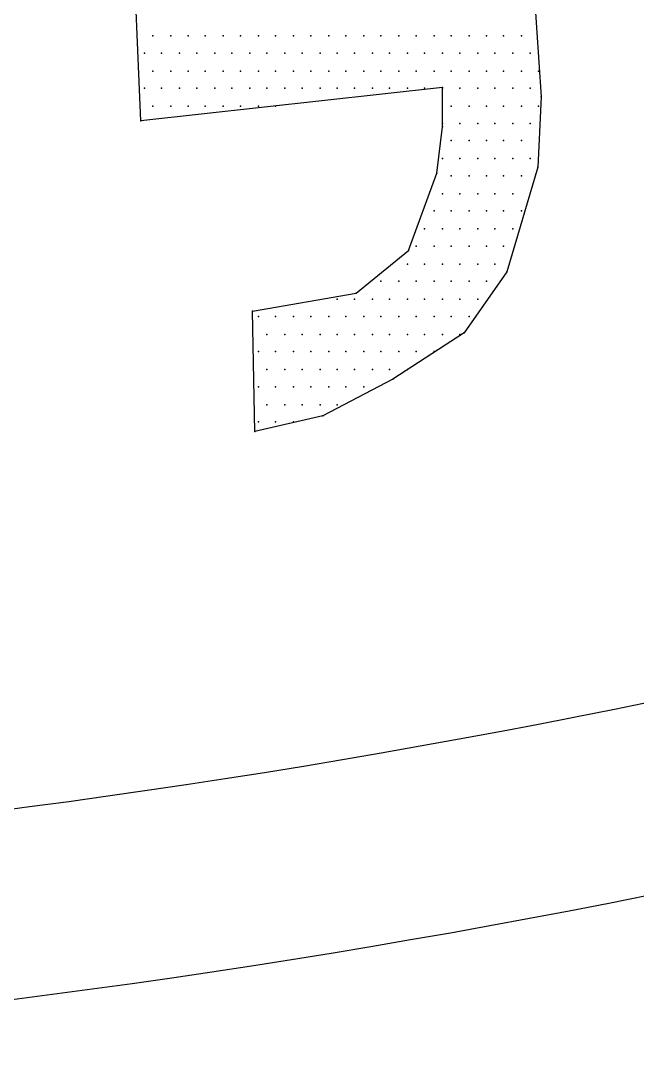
# Model space of a CAD drawing. Extents: x 199580 to 199930, y 645370 to 645670.
# Drawn here: x 199649.717 to 199651.235, y 645635.655 to 645638.237 of the extents above; entities that cross this region are included whole.
import ezdxf

# ---------------------------------------------------------------- set-up
doc = ezdxf.new("R2010")
doc.units = 0
doc.header["$LTSCALE"] = 0.2
doc.layers.add('KOTERET', color=1, linetype='Continuous')

msp = doc.modelspace()

# ---------------------------------------------------------------- linework, layer by layer
at = {"layer": 'KOTERET', "color": 1, "linetype": 'Continuous'}
for points in [[(199654.9932, 645650.0129, 0.06433), (199649.8966, 645651.419, 0.055067), (199645.3679, 645651.5541, 0.081051), (199640.018, 645650.4542, 0.05642), (199636.6294, 645648.7018, 0.170965), (199634.0241, 645645.6637, 0.076819), (199633.6272, 645643.867, 0.118306), (199634.2627, 645641.1287, 0.129737), (199636.2937, 645638.8211, 0.070189), (199640.2692, 645636.7267, 0.047922), (199643.2503, 645635.9688, 0.049022), (199647.5172, 645635.6626, 0.072792), (199653.7581, 645636.7436, 0.1248), (199657.8581, 645638.9858, 0.103709), (199660.1109, 645642.1717, 0.036886), (199660.2755, 645642.8705, 0.106536), (199660.1615, 645644.9205, 0.106243), (199658.1347, 645648.0156, 0.106919), (199654.9932, 645650.0129)], [(199643.3263, 645636.4269, 0.049045), (199647.5045, 645636.1271, 0.072972), (199653.6272, 645637.1912, 0.125195), (199657.5415, 645639.3257, 0.103069), (199659.6759, 645642.3342, 0.035565), (199659.8174, 645642.9444, 0.105225), (199659.7203, 645644.777, 0.105504), (199657.8096, 645647.6863, 0.107235), (199654.8243, 645649.5822, 0.064474), (199649.8311, 645650.9587, 0.055181), (199645.3953, 645651.0918, 0.081162), (199640.1847, 645650.0213, 0.05669), (199636.8743, 645648.307, 0.171614), (199634.4569, 645645.4969, 0.076301), (199634.0916, 645643.8501, 0.117637), (199634.6786, 645641.3377, 0.130118), (199636.5597, 645639.2032, 0.070334), (199640.4275, 645637.1637, 0.047983), (199643.3263, 645636.4269)]]:
    msp.add_lwpolyline(points, format="xyb", dxfattribs=at)
at = {"layer": 'KOTERET', "color": 2, "linetype": 'Continuous'}
for points in [[(199650.0127, 645637.9914), (199649.9916, 645638.4748)], [(199650.9754, 645638.3925), (199650.9986, 645638.0505)], [(199650.0422, 645638.2004), (199650.0422, 645638.2004)], [(199650.0866, 645638.2004), (199650.0866, 645638.2004)], [(199650.1288, 645638.2004), (199650.1288, 645638.2004)], [(199650.171, 645638.2004), (199650.171, 645638.2004)], [(199650.2154, 645638.2004), (199650.2154, 645638.2004)], [(199650.2576, 645638.2004), (199650.2576, 645638.2004)], [(199650.3019, 645638.2004), (199650.3019, 645638.2004)], [(199650.3442, 645638.2004), (199650.3442, 645638.2004)], [(199650.3885, 645638.2004), (199650.3885, 645638.2004)], [(199650.4307, 645638.2004), (199650.4307, 645638.2004)], [(199650.4751, 645638.2004), (199650.4751, 645638.2004)], [(199650.5173, 645638.2004), (199650.5173, 645638.2004)], [(199650.5616, 645638.2004), (199650.5616, 645638.2004)], [(199650.6038, 645638.2004), (199650.6038, 645638.2004)], [(199650.6482, 645638.2004), (199650.6482, 645638.2004)], [(199650.6904, 645638.2004), (199650.6904, 645638.2004)], [(199650.7347, 645638.2004), (199650.7347, 645638.2004)], [(199650.777, 645638.2004), (199650.777, 645638.2004)], [(199650.8213, 645638.2004), (199650.8213, 645638.2004)], [(199650.8635, 645638.2004), (199650.8635, 645638.2004)], [(199650.9057, 645638.2004), (199650.9057, 645638.2004)], [(199650.9501, 645638.2004), (199650.9501, 645638.2004)], [(199650.0211, 645638.1582), (199650.0211, 645638.1582)], [(199650.0634, 645638.1582), (199650.0634, 645638.1582)], [(199650.1077, 645638.1582), (199650.1077, 645638.1582)], [(199650.1499, 645638.1582), (199650.1499, 645638.1582)], [(199650.1943, 645638.1582), (199650.1943, 645638.1582)], [(199650.2365, 645638.1582), (199650.2365, 645638.1582)], [(199650.2808, 645638.1582), (199650.2808, 645638.1582)], [(199650.323, 645638.1582), (199650.323, 645638.1582)], [(199650.3674, 645638.1582), (199650.3674, 645638.1582)], [(199650.4096, 645638.1582), (199650.4096, 645638.1582)], [(199650.4539, 645638.1582), (199650.4539, 645638.1582)], [(199650.4962, 645638.1582), (199650.4962, 645638.1582)], [(199650.5384, 645638.1582), (199650.5384, 645638.1582)], [(199650.5827, 645638.1582), (199650.5827, 645638.1582)], [(199650.625, 645638.1582), (199650.625, 645638.1582)], [(199650.6693, 645638.1582), (199650.6693, 645638.1582)], [(199650.7115, 645638.1582), (199650.7115, 645638.1582)], [(199650.7558, 645638.1582), (199650.7558, 645638.1582)], [(199650.7981, 645638.1582), (199650.7981, 645638.1582)], [(199650.8424, 645638.1582), (199650.8424, 645638.1582)], [(199650.8846, 645638.1582), (199650.8846, 645638.1582)], [(199650.929, 645638.1582), (199650.929, 645638.1582)], [(199650.9712, 645638.1582), (199650.9712, 645638.1582)], [(199650.0422, 645638.1138), (199650.0422, 645638.1138)], [(199650.0866, 645638.1138), (199650.0866, 645638.1138)], [(199650.1288, 645638.1138), (199650.1288, 645638.1138)], [(199650.171, 645638.1138), (199650.171, 645638.1138)], [(199650.2154, 645638.1138), (199650.2154, 645638.1138)], [(199650.2576, 645638.1138), (199650.2576, 645638.1138)], [(199650.3019, 645638.1138), (199650.3019, 645638.1138)], [(199650.3442, 645638.1138), (199650.3442, 645638.1138)], [(199650.3885, 645638.1138), (199650.3885, 645638.1138)], [(199650.4307, 645638.1138), (199650.4307, 645638.1138)], [(199650.4751, 645638.1138), (199650.4751, 645638.1138)], [(199650.5173, 645638.1138), (199650.5173, 645638.1138)], [(199650.5616, 645638.1138), (199650.5616, 645638.1138)], [(199650.6038, 645638.1138), (199650.6038, 645638.1138)], [(199650.6482, 645638.1138), (199650.6482, 645638.1138)], [(199650.6904, 645638.1138), (199650.6904, 645638.1138)], [(199650.7347, 645638.1138), (199650.7347, 645638.1138)], [(199650.777, 645638.1138), (199650.777, 645638.1138)], [(199650.8213, 645638.1138), (199650.8213, 645638.1138)], [(199650.8635, 645638.1138), (199650.8635, 645638.1138)], [(199650.9057, 645638.1138), (199650.9057, 645638.1138)], [(199650.9501, 645638.1138), (199650.9501, 645638.1138)], [(199650.9923, 645638.1138), (199650.9923, 645638.1138)], [(199650.7558, 645638.0737), (199650.0127, 645637.9914)], [(199650.0211, 645638.0716), (199650.0211, 645638.0716)], [(199650.0634, 645638.0716), (199650.0634, 645638.0716)], [(199650.1077, 645638.0716), (199650.1077, 645638.0716)], [(199650.1499, 645638.0716), (199650.1499, 645638.0716)], [(199650.1943, 645638.0716), (199650.1943, 645638.0716)], [(199650.2365, 645638.0716), (199650.2365, 645638.0716)], [(199650.2808, 645638.0716), (199650.2808, 645638.0716)], [(199650.323, 645638.0716), (199650.323, 645638.0716)], [(199650.3674, 645638.0716), (199650.3674, 645638.0716)], [(199650.4096, 645638.0716), (199650.4096, 645638.0716)], [(199650.4539, 645638.0716), (199650.4539, 645638.0716)], [(199650.4962, 645638.0716), (199650.4962, 645638.0716)], [(199650.5384, 645638.0716), (199650.5384, 645638.0716)], [(199650.5827, 645638.0716), (199650.5827, 645638.0716)], [(199650.625, 645638.0716), (199650.625, 645638.0716)], [(199650.6693, 645638.0716), (199650.6693, 645638.0716)], [(199650.7115, 645638.0716), (199650.7115, 645638.0716)], [(199650.7558, 645637.9766), (199650.7558, 645638.0737)], [(199650.7558, 645638.0716), (199650.7558, 645638.0716)], [(199650.7981, 645638.0716), (199650.7981, 645638.0716)], [(199650.8424, 645638.0716), (199650.8424, 645638.0716)], [(199650.8846, 645638.0716), (199650.8846, 645638.0716)], [(199650.929, 645638.0716), (199650.929, 645638.0716)], [(199650.9712, 645638.0716), (199650.9712, 645638.0716)], [(199650.9986, 645638.0505), (199650.9902, 645637.8774)], [(199650.0422, 645638.0273), (199650.0422, 645638.0273)], [(199650.0866, 645638.0273), (199650.0866, 645638.0273)], [(199650.1288, 645638.0273), (199650.1288, 645638.0273)], [(199650.171, 645638.0273), (199650.171, 645638.0273)], [(199650.2154, 645638.0273), (199650.2154, 645638.0273)], [(199650.2576, 645638.0273), (199650.2576, 645638.0273)], [(199650.3019, 645638.0273), (199650.3019, 645638.0273)], [(199650.3442, 645638.0273), (199650.3442, 645638.0273)], [(199650.777, 645638.0273), (199650.777, 645638.0273)], [(199650.8213, 645638.0273), (199650.8213, 645638.0273)], [(199650.8635, 645638.0273), (199650.8635, 645638.0273)], [(199650.9057, 645638.0273), (199650.9057, 645638.0273)], [(199650.9501, 645638.0273), (199650.9501, 645638.0273)], [(199650.9923, 645638.0273), (199650.9923, 645638.0273)], [(199650.7558, 645637.985), (199650.7558, 645637.985)], [(199650.7981, 645637.985), (199650.7981, 645637.985)], [(199650.8424, 645637.985), (199650.8424, 645637.985)], [(199650.8846, 645637.985), (199650.8846, 645637.985)], [(199650.929, 645637.985), (199650.929, 645637.985)], [(199650.9712, 645637.985), (199650.9712, 645637.985)], [(199650.7411, 645637.8626), (199650.7558, 645637.9766)], [(199650.777, 645637.9428), (199650.777, 645637.9428)], [(199650.8213, 645637.9428), (199650.8213, 645637.9428)], [(199650.8635, 645637.9428), (199650.8635, 645637.9428)], [(199650.9057, 645637.9428), (199650.9057, 645637.9428)], [(199650.9501, 645637.9428), (199650.9501, 645637.9428)], [(199650.7558, 645637.8985), (199650.7558, 645637.8985)], [(199650.7981, 645637.8985), (199650.7981, 645637.8985)], [(199650.8424, 645637.8985), (199650.8424, 645637.8985)], [(199650.8846, 645637.8985), (199650.8846, 645637.8985)], [(199650.929, 645637.8985), (199650.929, 645637.8985)], [(199650.9712, 645637.8985), (199650.9712, 645637.8985)], [(199650.6714, 645637.6726), (199650.7411, 645637.8626)], [(199650.777, 645637.8562), (199650.777, 645637.8562)], [(199650.8213, 645637.8562), (199650.8213, 645637.8562)], [(199650.8635, 645637.8562), (199650.8635, 645637.8562)], [(199650.9057, 645637.8562), (199650.9057, 645637.8562)], [(199650.9902, 645637.8774), (199650.9142, 645637.6198)], [(199650.9501, 645637.8562), (199650.9501, 645637.8562)], [(199650.7558, 645637.8119), (199650.7558, 645637.8119)], [(199650.7981, 645637.8119), (199650.7981, 645637.8119)], [(199650.8424, 645637.8119), (199650.8424, 645637.8119)], [(199650.8846, 645637.8119), (199650.8846, 645637.8119)], [(199650.929, 645637.8119), (199650.929, 645637.8119)], [(199650.7347, 645637.7697), (199650.7347, 645637.7697)], [(199650.777, 645637.7697), (199650.777, 645637.7697)], [(199650.8213, 645637.7697), (199650.8213, 645637.7697)], [(199650.8635, 645637.7697), (199650.8635, 645637.7697)], [(199650.9057, 645637.7697), (199650.9057, 645637.7697)], [(199650.9501, 645637.7697), (199650.9501, 645637.7697)], [(199650.7115, 645637.7253), (199650.7115, 645637.7253)], [(199650.7558, 645637.7253), (199650.7558, 645637.7253)], [(199650.7981, 645637.7253), (199650.7981, 645637.7253)], [(199650.8424, 645637.7253), (199650.8424, 645637.7253)], [(199650.8846, 645637.7253), (199650.8846, 645637.7253)], [(199650.929, 645637.7253), (199650.929, 645637.7253)], [(199650.5426, 645637.567), (199650.6714, 645637.6726)], [(199650.6904, 645637.6831), (199650.6904, 645637.6831)], [(199650.7347, 645637.6831), (199650.7347, 645637.6831)], [(199650.777, 645637.6831), (199650.777, 645637.6831)], [(199650.8213, 645637.6831), (199650.8213, 645637.6831)], [(199650.8635, 645637.6831), (199650.8635, 645637.6831)], [(199650.9057, 645637.6831), (199650.9057, 645637.6831)], [(199650.6693, 645637.6388), (199650.6693, 645637.6388)], [(199650.7115, 645637.6388), (199650.7115, 645637.6388)], [(199650.7558, 645637.6388), (199650.7558, 645637.6388)], [(199650.7981, 645637.6388), (199650.7981, 645637.6388)], [(199650.8424, 645637.6388), (199650.8424, 645637.6388)], [(199650.8846, 645637.6388), (199650.8846, 645637.6388)], [(199650.6038, 645637.5966), (199650.6038, 645637.5966)], [(199650.6482, 645637.5966), (199650.6482, 645637.5966)], [(199650.6904, 645637.5966), (199650.6904, 645637.5966)], [(199650.7347, 645637.5966), (199650.7347, 645637.5966)], [(199650.777, 645637.5966), (199650.777, 645637.5966)], [(199650.9142, 645637.6198), (199650.8086, 645637.4699)], [(199650.8213, 645637.5966), (199650.8213, 645637.5966)], [(199650.8635, 645637.5966), (199650.8635, 645637.5966)], [(199650.2871, 645637.5227), (199650.5426, 645637.567)], [(199650.4962, 645637.5522), (199650.4962, 645637.5522)], [(199650.5384, 645637.5522), (199650.5384, 645637.5522)], [(199650.5827, 645637.5522), (199650.5827, 645637.5522)], [(199650.625, 645637.5522), (199650.625, 645637.5522)], [(199650.6693, 645637.5522), (199650.6693, 645637.5522)], [(199650.7115, 645637.5522), (199650.7115, 645637.5522)], [(199650.7558, 645637.5522), (199650.7558, 645637.5522)], [(199650.7981, 645637.5522), (199650.7981, 645637.5522)], [(199650.8424, 645637.5522), (199650.8424, 645637.5522)], [(199650.2935, 645637.2271), (199650.2871, 645637.5227)], [(199650.3019, 645637.51), (199650.3019, 645637.51)], [(199650.3442, 645637.51), (199650.3442, 645637.51)], [(199650.3885, 645637.51), (199650.3885, 645637.51)], [(199650.4307, 645637.51), (199650.4307, 645637.51)], [(199650.4751, 645637.51), (199650.4751, 645637.51)], [(199650.5173, 645637.51), (199650.5173, 645637.51)], [(199650.5616, 645637.51), (199650.5616, 645637.51)], [(199650.6038, 645637.51), (199650.6038, 645637.51)], [(199650.6482, 645637.51), (199650.6482, 645637.51)], [(199650.6904, 645637.51), (199650.6904, 645637.51)], [(199650.7347, 645637.51), (199650.7347, 645637.51)], [(199650.777, 645637.51), (199650.777, 645637.51)], [(199650.8213, 645637.51), (199650.8213, 645637.51)], [(199650.323, 645637.4657), (199650.323, 645637.4657)], [(199650.3674, 645637.4657), (199650.3674, 645637.4657)], [(199650.4096, 645637.4657), (199650.4096, 645637.4657)], [(199650.4539, 645637.4657), (199650.4539, 645637.4657)], [(199650.4962, 645637.4657), (199650.4962, 645637.4657)], [(199650.5384, 645637.4657), (199650.5384, 645637.4657)], [(199650.5827, 645637.4657), (199650.5827, 645637.4657)], [(199650.625, 645637.4657), (199650.625, 645637.4657)], [(199650.8086, 645637.4699), (199650.6334, 645637.3559)], [(199650.6693, 645637.4657), (199650.6693, 645637.4657)], [(199650.7115, 645637.4657), (199650.7115, 645637.4657)], [(199650.7558, 645637.4657), (199650.7558, 645637.4657)], [(199650.7981, 645637.4657), (199650.7981, 645637.4657)], [(199650.3019, 645637.4234), (199650.3019, 645637.4234)], [(199650.3442, 645637.4234), (199650.3442, 645637.4234)], [(199650.3885, 645637.4234), (199650.3885, 645637.4234)], [(199650.4307, 645637.4234), (199650.4307, 645637.4234)], [(199650.4751, 645637.4234), (199650.4751, 645637.4234)], [(199650.5173, 645637.4234), (199650.5173, 645637.4234)], [(199650.5616, 645637.4234), (199650.5616, 645637.4234)], [(199650.6038, 645637.4234), (199650.6038, 645637.4234)], [(199650.6482, 645637.4234), (199650.6482, 645637.4234)], [(199650.6904, 645637.4234), (199650.6904, 645637.4234)], [(199650.7347, 645637.4234), (199650.7347, 645637.4234)], [(199650.323, 645637.3791), (199650.323, 645637.3791)], [(199650.3674, 645637.3791), (199650.3674, 645637.3791)], [(199650.4096, 645637.3791), (199650.4096, 645637.3791)], [(199650.4539, 645637.3791), (199650.4539, 645637.3791)], [(199650.4962, 645637.3791), (199650.4962, 645637.3791)], [(199650.5384, 645637.3791), (199650.5384, 645637.3791)], [(199650.5827, 645637.3791), (199650.5827, 645637.3791)], [(199650.625, 645637.3791), (199650.625, 645637.3791)], [(199650.6693, 645637.3791), (199650.6693, 645637.3791)], [(199650.3019, 645637.3369), (199650.3019, 645637.3369)], [(199650.3442, 645637.3369), (199650.3442, 645637.3369)], [(199650.3885, 645637.3369), (199650.3885, 645637.3369)], [(199650.4307, 645637.3369), (199650.4307, 645637.3369)], [(199650.6334, 645637.3559), (199650.4603, 645637.2651)], [(199650.4751, 645637.3369), (199650.4751, 645637.3369)], [(199650.5173, 645637.3369), (199650.5173, 645637.3369)], [(199650.5616, 645637.3369), (199650.5616, 645637.3369)], [(199650.323, 645637.2925), (199650.323, 645637.2925)], [(199650.3674, 645637.2925), (199650.3674, 645637.2925)], [(199650.4096, 645637.2925), (199650.4096, 645637.2925)], [(199650.4539, 645637.2925), (199650.4539, 645637.2925)], [(199650.4962, 645637.2925), (199650.4962, 645637.2925)], [(199650.4603, 645637.2651), (199650.2935, 645637.2271)], [(199650.3019, 645637.2503), (199650.3019, 645637.2503)], [(199650.3442, 645637.2503), (199650.3442, 645637.2503)], [(199650.3885, 645637.2503), (199650.3885, 645637.2503)]]:
    msp.add_lwpolyline(points, dxfattribs=at)
at = {"layer": 'KOTERET', "color": 1}
for p in [(199650.0422, 645638.2004), (199650.0422, 645638.2004), (199650.0866, 645638.2004), (199650.0866, 645638.2004), (199650.1288, 645638.2004), (199650.1288, 645638.2004), (199650.171, 645638.2004), (199650.171, 645638.2004), (199650.2154, 645638.2004), (199650.2154, 645638.2004), (199650.2576, 645638.2004), (199650.2576, 645638.2004), (199650.3019, 645638.2004), (199650.3019, 645638.2004), (199650.3442, 645638.2004), (199650.3442, 645638.2004), (199650.3885, 645638.2004), (199650.3885, 645638.2004), (199650.4307, 645638.2004), (199650.4307, 645638.2004), (199650.4751, 645638.2004), (199650.4751, 645638.2004), (199650.5173, 645638.2004), (199650.5173, 645638.2004), (199650.5616, 645638.2004), (199650.5616, 645638.2004), (199650.6038, 645638.2004), (199650.6038, 645638.2004), (199650.6482, 645638.2004), (199650.6482, 645638.2004), (199650.6904, 645638.2004), (199650.6904, 645638.2004), (199650.7347, 645638.2004), (199650.7347, 645638.2004), (199650.777, 645638.2004), (199650.777, 645638.2004), (199650.8213, 645638.2004), (199650.8213, 645638.2004), (199650.8635, 645638.2004), (199650.8635, 645638.2004), (199650.9057, 645638.2004), (199650.9057, 645638.2004), (199650.9501, 645638.2004), (199650.9501, 645638.2004), (199650.0211, 645638.1582), (199650.0211, 645638.1582), (199650.0634, 645638.1582), (199650.0634, 645638.1582), (199650.1077, 645638.1582), (199650.1077, 645638.1582), (199650.1499, 645638.1582), (199650.1499, 645638.1582), (199650.1943, 645638.1582), (199650.1943, 645638.1582), (199650.2365, 645638.1582), (199650.2365, 645638.1582), (199650.2808, 645638.1582), (199650.2808, 645638.1582), (199650.323, 645638.1582), (199650.323, 645638.1582), (199650.3674, 645638.1582), (199650.3674, 645638.1582), (199650.4096, 645638.1582), (199650.4096, 645638.1582), (199650.4539, 645638.1582), (199650.4539, 645638.1582), (199650.4962, 645638.1582), (199650.4962, 645638.1582), (199650.5384, 645638.1582), (199650.5384, 645638.1582), (199650.5827, 645638.1582), (199650.5827, 645638.1582), (199650.625, 645638.1582), (199650.625, 645638.1582), (199650.6693, 645638.1582), (199650.6693, 645638.1582), (199650.7115, 645638.1582), (199650.7115, 645638.1582), (199650.7558, 645638.1582), (199650.7558, 645638.1582), (199650.7981, 645638.1582), (199650.7981, 645638.1582), (199650.8424, 645638.1582), (199650.8424, 645638.1582), (199650.8846, 645638.1582), (199650.8846, 645638.1582), (199650.929, 645638.1582), (199650.929, 645638.1582), (199650.9712, 645638.1582), (199650.9712, 645638.1582), (199650.0422, 645638.1138), (199650.0422, 645638.1138), (199650.0866, 645638.1138), (199650.0866, 645638.1138), (199650.1288, 645638.1138), (199650.1288, 645638.1138), (199650.171, 645638.1138), (199650.171, 645638.1138), (199650.2154, 645638.1138), (199650.2154, 645638.1138), (199650.2576, 645638.1138), (199650.2576, 645638.1138), (199650.3019, 645638.1138), (199650.3019, 645638.1138), (199650.3442, 645638.1138), (199650.3442, 645638.1138), (199650.3885, 645638.1138), (199650.3885, 645638.1138), (199650.4307, 645638.1138), (199650.4307, 645638.1138), (199650.4751, 645638.1138), (199650.4751, 645638.1138), (199650.5173, 645638.1138), (199650.5173, 645638.1138), (199650.5616, 645638.1138), (199650.5616, 645638.1138), (199650.6038, 645638.1138), (199650.6038, 645638.1138), (199650.6482, 645638.1138), (199650.6482, 645638.1138), (199650.6904, 645638.1138), (199650.6904, 645638.1138), (199650.7347, 645638.1138), (199650.7347, 645638.1138), (199650.777, 645638.1138), (199650.777, 645638.1138), (199650.8213, 645638.1138), (199650.8213, 645638.1138), (199650.8635, 645638.1138), (199650.8635, 645638.1138), (199650.9057, 645638.1138), (199650.9057, 645638.1138), (199650.9501, 645638.1138), (199650.9501, 645638.1138), (199650.9923, 645638.1138), (199650.9923, 645638.1138), (199650.0211, 645638.0716), (199650.0211, 645638.0716), (199650.0634, 645638.0716), (199650.0634, 645638.0716), (199650.1077, 645638.0716), (199650.1077, 645638.0716), (199650.1499, 645638.0716), (199650.1499, 645638.0716), (199650.1943, 645638.0716), (199650.1943, 645638.0716), (199650.2365, 645638.0716), (199650.2365, 645638.0716), (199650.2808, 645638.0716), (199650.2808, 645638.0716), (199650.323, 645638.0716), (199650.323, 645638.0716), (199650.3674, 645638.0716), (199650.3674, 645638.0716), (199650.4096, 645638.0716), (199650.4096, 645638.0716), (199650.4539, 645638.0716), (199650.4539, 645638.0716), (199650.4962, 645638.0716), (199650.4962, 645638.0716), (199650.5384, 645638.0716), (199650.5384, 645638.0716), (199650.5827, 645638.0716), (199650.5827, 645638.0716), (199650.625, 645638.0716), (199650.625, 645638.0716), (199650.6693, 645638.0716), (199650.6693, 645638.0716), (199650.7115, 645638.0716), (199650.7115, 645638.0716), (199650.7558, 645638.0737), (199650.7558, 645638.0737), (199650.7558, 645638.0716), (199650.7558, 645638.0716), (199650.7981, 645638.0716), (199650.7981, 645638.0716), (199650.8424, 645638.0716), (199650.8424, 645638.0716), (199650.8846, 645638.0716), (199650.8846, 645638.0716), (199650.929, 645638.0716), (199650.929, 645638.0716), (199650.9712, 645638.0716), (199650.9712, 645638.0716), (199650.9986, 645638.0505), (199650.9986, 645638.0505), (199650.0422, 645638.0273), (199650.0422, 645638.0273), (199650.0866, 645638.0273), (199650.0866, 645638.0273), (199650.1288, 645638.0273), (199650.1288, 645638.0273), (199650.171, 645638.0273), (199650.171, 645638.0273), (199650.2154, 645638.0273), (199650.2154, 645638.0273), (199650.2576, 645638.0273), (199650.2576, 645638.0273), (199650.3019, 645638.0273), (199650.3019, 645638.0273), (199650.3442, 645638.0273), (199650.3442, 645638.0273), (199650.777, 645638.0273), (199650.777, 645638.0273), (199650.8213, 645638.0273), (199650.8213, 645638.0273), (199650.8635, 645638.0273), (199650.8635, 645638.0273), (199650.9057, 645638.0273), (199650.9057, 645638.0273), (199650.9501, 645638.0273), (199650.9501, 645638.0273), (199650.9923, 645638.0273), (199650.9923, 645638.0273), (199650.0127, 645637.9914), (199650.0127, 645637.9914), (199650.7558, 645637.985), (199650.7558, 645637.985), (199650.7981, 645637.985), (199650.7981, 645637.985), (199650.8424, 645637.985), (199650.8424, 645637.985), (199650.8846, 645637.985), (199650.8846, 645637.985), (199650.929, 645637.985), (199650.929, 645637.985), (199650.9712, 645637.985), (199650.9712, 645637.985), (199650.7558, 645637.9766), (199650.7558, 645637.9766), (199650.777, 645637.9428), (199650.777, 645637.9428), (199650.8213, 645637.9428), (199650.8213, 645637.9428), (199650.8635, 645637.9428), (199650.8635, 645637.9428), (199650.9057, 645637.9428), (199650.9057, 645637.9428), (199650.9501, 645637.9428), (199650.9501, 645637.9428), (199650.7558, 645637.8985), (199650.7558, 645637.8985), (199650.7981, 645637.8985), (199650.7981, 645637.8985), (199650.8424, 645637.8985), (199650.8424, 645637.8985), (199650.8846, 645637.8985), (199650.8846, 645637.8985), (199650.929, 645637.8985), (199650.929, 645637.8985), (199650.9712, 645637.8985), (199650.9712, 645637.8985), (199650.7411, 645637.8626), (199650.7411, 645637.8626), (199650.777, 645637.8562), (199650.777, 645637.8562), (199650.8213, 645637.8562), (199650.8213, 645637.8562), (199650.8635, 645637.8562), (199650.8635, 645637.8562), (199650.9057, 645637.8562), (199650.9057, 645637.8562), (199650.9501, 645637.8562), (199650.9501, 645637.8562), (199650.9902, 645637.8774), (199650.9902, 645637.8774), (199650.7558, 645637.8119), (199650.7558, 645637.8119), (199650.7981, 645637.8119), (199650.7981, 645637.8119), (199650.8424, 645637.8119), (199650.8424, 645637.8119), (199650.8846, 645637.8119), (199650.8846, 645637.8119), (199650.929, 645637.8119), (199650.929, 645637.8119), (199650.7347, 645637.7697), (199650.7347, 645637.7697), (199650.777, 645637.7697), (199650.777, 645637.7697), (199650.8213, 645637.7697), (199650.8213, 645637.7697), (199650.8635, 645637.7697), (199650.8635, 645637.7697), (199650.9057, 645637.7697), (199650.9057, 645637.7697), (199650.9501, 645637.7697), (199650.9501, 645637.7697), (199650.7115, 645637.7253), (199650.7115, 645637.7253), (199650.7558, 645637.7253), (199650.7558, 645637.7253), (199650.7981, 645637.7253), (199650.7981, 645637.7253), (199650.8424, 645637.7253), (199650.8424, 645637.7253), (199650.8846, 645637.7253), (199650.8846, 645637.7253), (199650.929, 645637.7253), (199650.929, 645637.7253), (199650.6714, 645637.6726), (199650.6714, 645637.6726), (199650.6904, 645637.6831), (199650.6904, 645637.6831), (199650.7347, 645637.6831), (199650.7347, 645637.6831), (199650.777, 645637.6831), (199650.777, 645637.6831), (199650.8213, 645637.6831), (199650.8213, 645637.6831), (199650.8635, 645637.6831), (199650.8635, 645637.6831), (199650.9057, 645637.6831), (199650.9057, 645637.6831), (199650.6693, 645637.6388), (199650.6693, 645637.6388), (199650.7115, 645637.6388), (199650.7115, 645637.6388), (199650.7558, 645637.6388), (199650.7558, 645637.6388), (199650.7981, 645637.6388), (199650.7981, 645637.6388), (199650.8424, 645637.6388), (199650.8424, 645637.6388), (199650.8846, 645637.6388), (199650.8846, 645637.6388), (199650.6038, 645637.5966), (199650.6038, 645637.5966), (199650.6482, 645637.5966), (199650.6482, 645637.5966), (199650.6904, 645637.5966), (199650.6904, 645637.5966), (199650.7347, 645637.5966), (199650.7347, 645637.5966), (199650.777, 645637.5966), (199650.777, 645637.5966), (199650.8213, 645637.5966), (199650.8213, 645637.5966), (199650.8635, 645637.5966), (199650.8635, 645637.5966), (199650.9142, 645637.6198), (199650.9142, 645637.6198), (199650.4962, 645637.5522), (199650.4962, 645637.5522), (199650.5384, 645637.5522), (199650.5384, 645637.5522), (199650.5426, 645637.567), (199650.5426, 645637.567), (199650.5827, 645637.5522), (199650.5827, 645637.5522), (199650.625, 645637.5522), (199650.625, 645637.5522), (199650.6693, 645637.5522), (199650.6693, 645637.5522), (199650.7115, 645637.5522), (199650.7115, 645637.5522), (199650.7558, 645637.5522), (199650.7558, 645637.5522), (199650.7981, 645637.5522), (199650.7981, 645637.5522), (199650.8424, 645637.5522), (199650.8424, 645637.5522), (199650.2871, 645637.5227), (199650.2871, 645637.5227), (199650.3019, 645637.51), (199650.3019, 645637.51), (199650.3442, 645637.51), (199650.3442, 645637.51), (199650.3885, 645637.51), (199650.3885, 645637.51), (199650.4307, 645637.51), (199650.4307, 645637.51), (199650.4751, 645637.51), (199650.4751, 645637.51), (199650.5173, 645637.51), (199650.5173, 645637.51), (199650.5616, 645637.51), (199650.5616, 645637.51), (199650.6038, 645637.51), (199650.6038, 645637.51), (199650.6482, 645637.51), (199650.6482, 645637.51), (199650.6904, 645637.51), (199650.6904, 645637.51), (199650.7347, 645637.51), (199650.7347, 645637.51), (199650.777, 645637.51), (199650.777, 645637.51), (199650.8213, 645637.51), (199650.8213, 645637.51), (199650.323, 645637.4657), (199650.323, 645637.4657), (199650.3674, 645637.4657), (199650.3674, 645637.4657), (199650.4096, 645637.4657), (199650.4096, 645637.4657), (199650.4539, 645637.4657), (199650.4539, 645637.4657), (199650.4962, 645637.4657), (199650.4962, 645637.4657), (199650.5384, 645637.4657), (199650.5384, 645637.4657), (199650.5827, 645637.4657), (199650.5827, 645637.4657), (199650.625, 645637.4657), (199650.625, 645637.4657), (199650.6693, 645637.4657), (199650.6693, 645637.4657), (199650.7115, 645637.4657), (199650.7115, 645637.4657), (199650.7558, 645637.4657), (199650.7558, 645637.4657), (199650.7981, 645637.4657), (199650.7981, 645637.4657), (199650.8086, 645637.4699), (199650.8086, 645637.4699), (199650.3019, 645637.4234), (199650.3019, 645637.4234), (199650.3442, 645637.4234), (199650.3442, 645637.4234), (199650.3885, 645637.4234), (199650.3885, 645637.4234), (199650.4307, 645637.4234), (199650.4307, 645637.4234), (199650.4751, 645637.4234), (199650.4751, 645637.4234), (199650.5173, 645637.4234), (199650.5173, 645637.4234), (199650.5616, 645637.4234), (199650.5616, 645637.4234), (199650.6038, 645637.4234), (199650.6038, 645637.4234), (199650.6482, 645637.4234), (199650.6482, 645637.4234), (199650.6904, 645637.4234), (199650.6904, 645637.4234), (199650.7347, 645637.4234), (199650.7347, 645637.4234), (199650.323, 645637.3791), (199650.323, 645637.3791), (199650.3674, 645637.3791), (199650.3674, 645637.3791), (199650.4096, 645637.3791), (199650.4096, 645637.3791), (199650.4539, 645637.3791), (199650.4539, 645637.3791), (199650.4962, 645637.3791), (199650.4962, 645637.3791), (199650.5384, 645637.3791), (199650.5384, 645637.3791), (199650.5827, 645637.3791), (199650.5827, 645637.3791), (199650.625, 645637.3791), (199650.625, 645637.3791), (199650.6693, 645637.3791), (199650.6693, 645637.3791), (199650.3019, 645637.3369), (199650.3019, 645637.3369), (199650.3442, 645637.3369), (199650.3442, 645637.3369), (199650.3885, 645637.3369), (199650.3885, 645637.3369), (199650.4307, 645637.3369), (199650.4307, 645637.3369), (199650.4751, 645637.3369), (199650.4751, 645637.3369), (199650.5173, 645637.3369), (199650.5173, 645637.3369), (199650.5616, 645637.3369), (199650.5616, 645637.3369), (199650.6334, 645637.3559), (199650.6334, 645637.3559), (199650.323, 645637.2925), (199650.323, 645637.2925), (199650.3674, 645637.2925), (199650.3674, 645637.2925), (199650.4096, 645637.2925), (199650.4096, 645637.2925), (199650.4539, 645637.2925), (199650.4539, 645637.2925), (199650.4962, 645637.2925), (199650.4962, 645637.2925), (199650.4603, 645637.2651), (199650.4603, 645637.2651), (199650.3019, 645637.2503), (199650.3019, 645637.2503), (199650.3442, 645637.2503), (199650.3442, 645637.2503), (199650.3885, 645637.2503), (199650.3885, 645637.2503), (199650.2935, 645637.2271), (199650.2935, 645637.2271)]:
    msp.add_point(p, dxfattribs=at)

doc.saveas('drawing.dxf')
